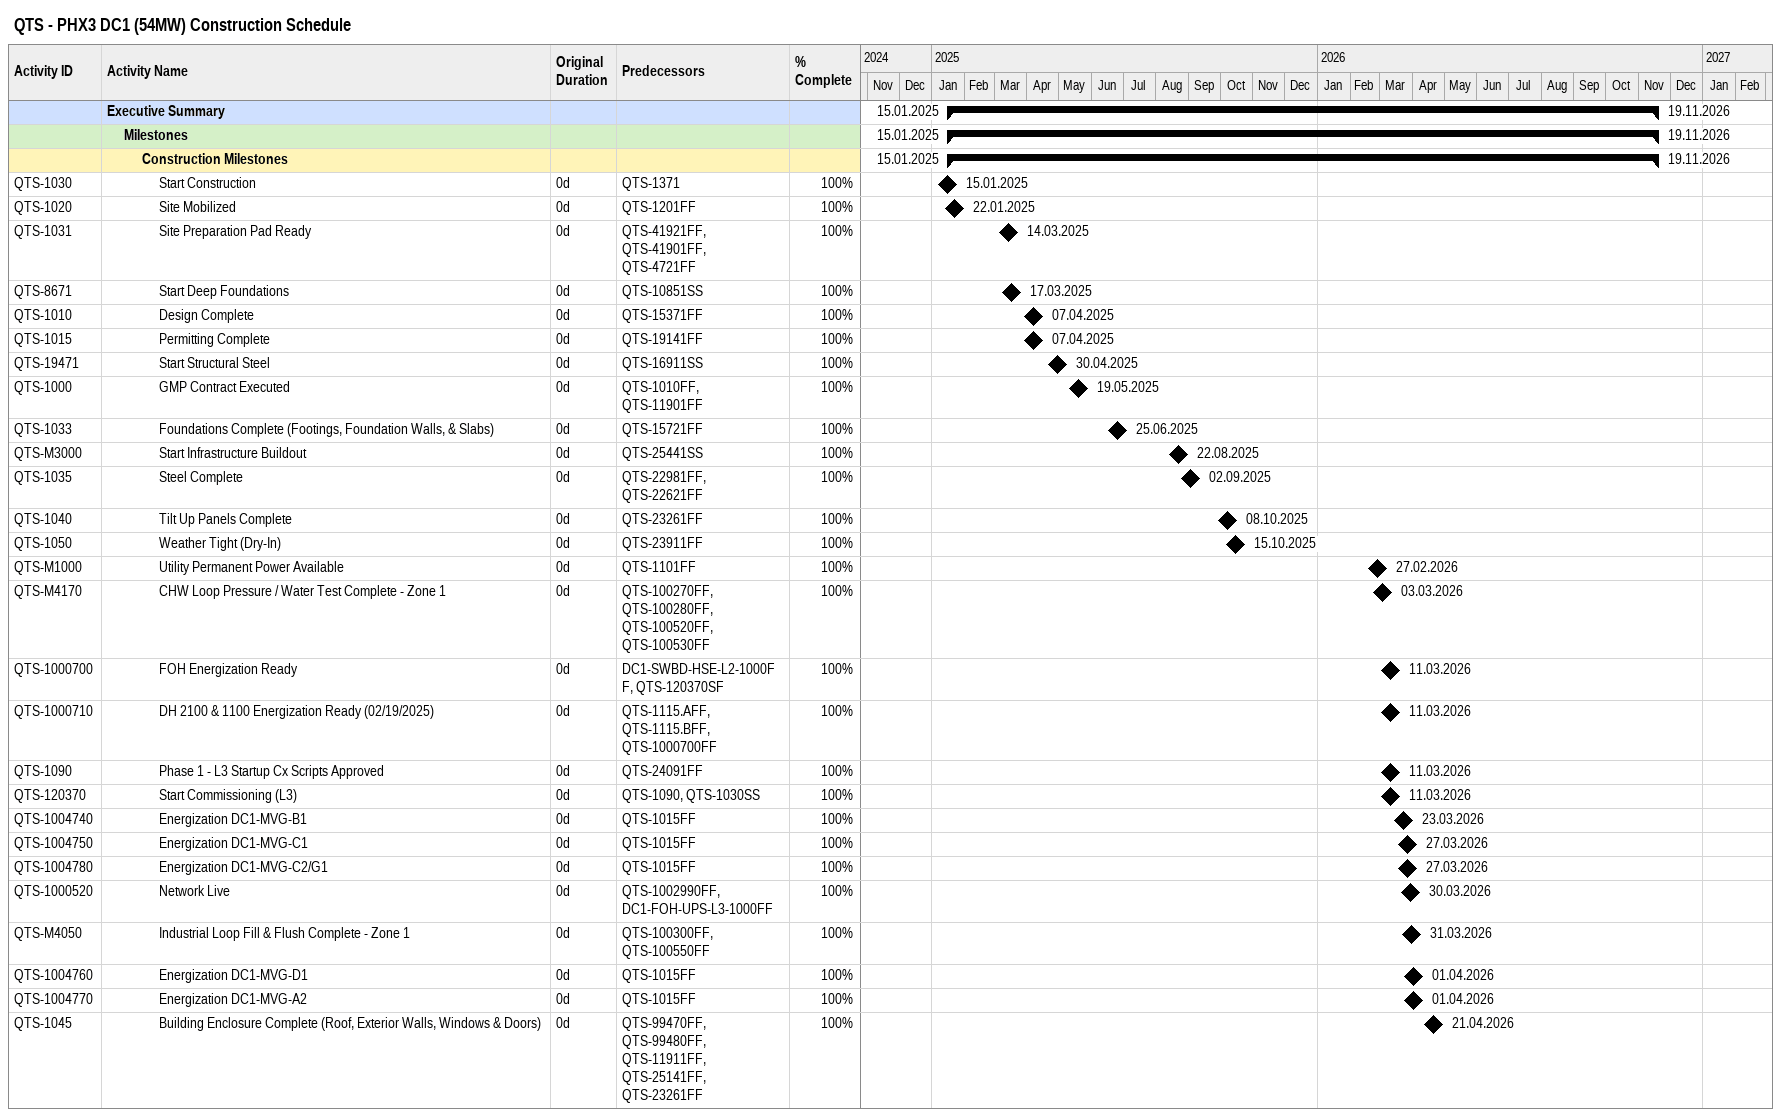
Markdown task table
QTS - PHX3 DC1 (54MW) Construction Schedule

| ID | Level | Task | Original duration | Start | Finish | Predecessors | % complete |
|---|---|---|---|---|---|---|---|
|  | 1 | **Executive Summary** |  | 2025-01-15 | 2026-11-19 |  |  |
|  | 2 | **Milestones** |  | 2025-01-15 | 2026-11-19 |  |  |
|  | 3 | **Construction Milestones** |  | 2025-01-15 | 2026-11-19 |  |  |
| QTS-1030 | 4 | Start Construction | 0d | 2025-01-15 | 2025-01-15 | QTS-1371 | 100 |
| QTS-1020 | 4 | Site Mobilized | 0d | 2025-01-22 | 2025-01-22 | QTS-1201FF | 100 |
| QTS-1031 | 4 | Site Preparation Pad Ready | 0d | 2025-03-14 | 2025-03-14 | QTS-41921FF, QTS-41901FF, QTS-4721FF | 100 |
| QTS-8671 | 4 | Start Deep Foundations | 0d | 2025-03-17 | 2025-03-17 | QTS-10851SS | 100 |
| QTS-1010 | 4 | Design Complete | 0d | 2025-04-07 | 2025-04-07 | QTS-15371FF | 100 |
| QTS-1015 | 4 | Permitting Complete | 0d | 2025-04-07 | 2025-04-07 | QTS-19141FF | 100 |
| QTS-19471 | 4 | Start Structural Steel | 0d | 2025-04-30 | 2025-04-30 | QTS-16911SS | 100 |
| QTS-1000 | 4 | GMP Contract Executed | 0d | 2025-05-19 | 2025-05-19 | QTS-1010FF, QTS-11901FF | 100 |
| QTS-1033 | 4 | Foundations Complete (Footings, Foundation Walls, & Slabs) | 0d | 2025-06-25 | 2025-06-25 | QTS-15721FF | 100 |
| QTS-M3000 | 4 | Start Infrastructure Buildout | 0d | 2025-08-22 | 2025-08-22 | QTS-25441SS | 100 |
| QTS-1035 | 4 | Steel Complete | 0d | 2025-09-02 | 2025-09-02 | QTS-22981FF, QTS-22621FF | 100 |
| QTS-1040 | 4 | Tilt Up Panels Complete | 0d | 2025-10-08 | 2025-10-08 | QTS-23261FF | 100 |
| QTS-1050 | 4 | Weather Tight (Dry-In) | 0d | 2025-10-15 | 2025-10-15 | QTS-23911FF | 100 |
| QTS-M1000 | 4 | Utility Permanent Power Available | 0d | 2026-02-27 | 2026-02-27 | QTS-1101FF | 100 |
| QTS-M4170 | 4 | CHW Loop Pressure / Water Test Complete - Zone 1 | 0d | 2026-03-03 | 2026-03-03 | QTS-100270FF, QTS-100280FF, QTS-100520FF, QTS-100530FF | 100 |
| QTS-1000700 | 4 | FOH Energization Ready | 0d | 2026-03-11 | 2026-03-11 | DC1-SWBD-HSE-L2-1000FF, QTS-120370SF | 100 |
| QTS-1000710 | 4 | DH 2100 & 1100 Energization Ready (02/19/2025) | 0d | 2026-03-11 | 2026-03-11 | QTS-1115.AFF, QTS-1115.BFF, QTS-1000700FF | 100 |
| QTS-1090 | 4 | Phase 1 - L3 Startup Cx Scripts Approved | 0d | 2026-03-11 | 2026-03-11 | QTS-24091FF | 100 |
| QTS-120370 | 4 | Start Commissioning (L3) | 0d | 2026-03-11 | 2026-03-11 | QTS-1090, QTS-1030SS | 100 |
| QTS-1004740 | 4 | Energization DC1-MVG-B1 | 0d | 2026-03-23 | 2026-03-23 | QTS-1015FF | 100 |
| QTS-1004750 | 4 | Energization DC1-MVG-C1 | 0d | 2026-03-27 | 2026-03-27 | QTS-1015FF | 100 |
| QTS-1004780 | 4 | Energization DC1-MVG-C2/G1 | 0d | 2026-03-27 | 2026-03-27 | QTS-1015FF | 100 |
| QTS-1000520 | 4 | Network Live | 0d | 2026-03-30 | 2026-03-30 | QTS-1002990FF, DC1-FOH-UPS-L3-1000FF | 100 |
| QTS-M4050 | 4 | Industrial Loop Fill & Flush Complete - Zone 1 | 0d | 2026-03-31 | 2026-03-31 | QTS-100300FF, QTS-100550FF | 100 |
| QTS-1004760 | 4 | Energization DC1-MVG-D1 | 0d | 2026-04-01 | 2026-04-01 | QTS-1015FF | 100 |
| QTS-1004770 | 4 | Energization DC1-MVG-A2 | 0d | 2026-04-01 | 2026-04-01 | QTS-1015FF | 100 |
| QTS-1045 | 4 | Building Enclosure Complete (Roof, Exterior Walls, Windows & Doors) | 0d | 2026-04-21 | 2026-04-21 | QTS-99470FF, QTS-99480FF, QTS-11911FF, QTS-25141FF, QTS-23261FF | 100 |
